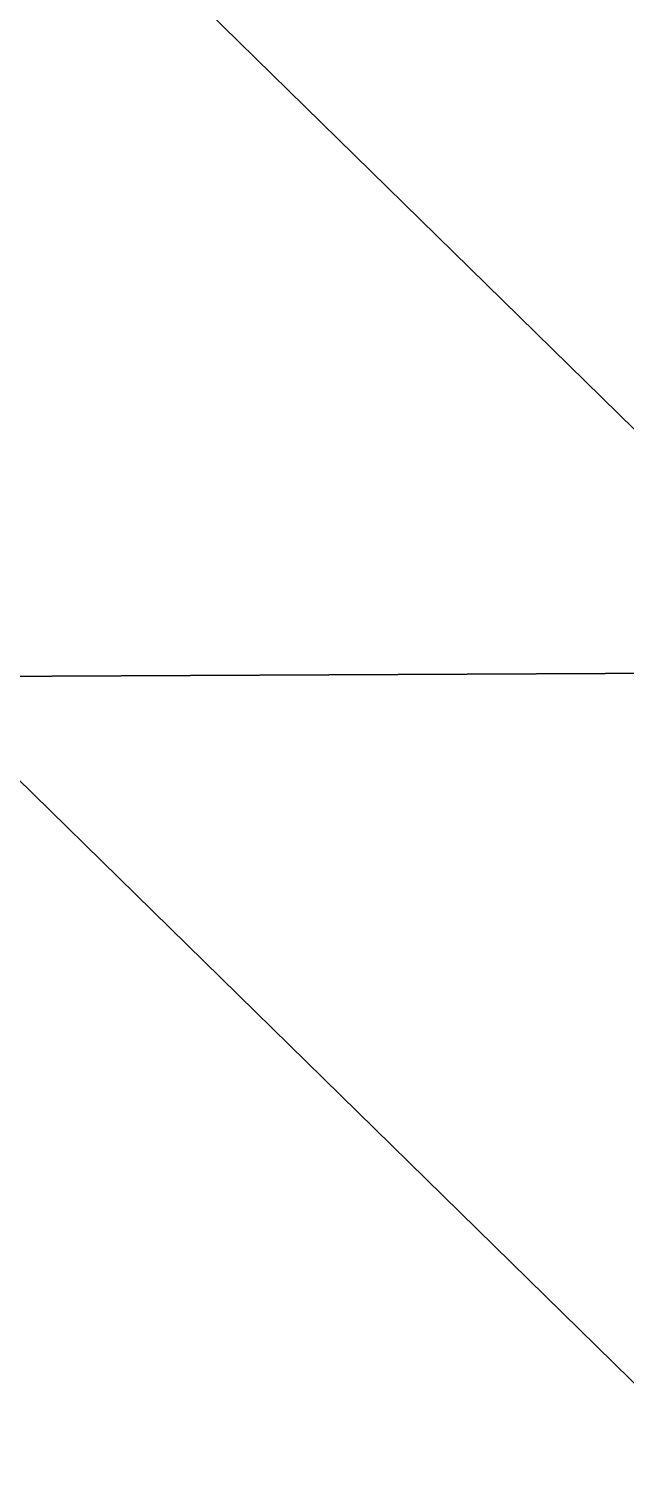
# Model space of a CAD drawing. Extents: x -372 to 678, y -263 to 741.
# Drawn here: x 276.87 to 284.6, y 268.23 to 287 of the extents above; entities that cross this region are included whole.
import ezdxf

# ---------------------------------------------------------------- set-up
doc = ezdxf.new("R2010")
doc.units = 0
doc.header["$LTSCALE"] = 0.0254
doc.layers.get('0').update_dxf_attribs({"linetype": 'CONTINUOUS'})
doc.layers.add('LOCATION_SNAPSHOT', color=144, linetype='CONTINUOUS')
doc.layers.add('LOCATION_TERRAIN', color=36, linetype='CONTINUOUS')

# ---------------------------------------------------------------- blocks, each defined once
blk = doc.blocks.new('LOCATION_SNAPSHOT_1')
at = {"color": 8}
mesh = blk.add_polyface(dxfattribs=at)
corners = [(-63.49, 214.773), (675.116, 740.668), (-66.007, 737.092), (677.638, 218.347)]
mesh.append_faces([[corners[k] for k in face] for face in [(0, 1, 2), (1, 0, 3)]], dxfattribs={"vtx0": -1, "color": 8})
blk = doc.blocks.new('LOCATION_TERRAIN_1')
at = {"color": 8}
mesh = blk.add_polyface(dxfattribs=at)
corners = [(287.931, 278.649, 4.808), (287.871, 291.085, 5.069), (275.31, 291.024, 4.911)]
mesh.append_faces([[corners[k] for k in face] for face in [(0, 1, 2)]], dxfattribs={"color": 8})
mesh = blk.add_polyface(dxfattribs=at)
corners = [(287.931, 278.649, 4.808), (275.31, 291.024, 4.911), (275.37, 278.588, 4.542)]
mesh.append_faces([[corners[k] for k in face] for face in [(0, 1, 2)]], dxfattribs={"color": 8})
mesh = blk.add_polyface(dxfattribs=at)
corners = [(287.991, 266.213, 4.548), (287.931, 278.649, 4.808), (275.37, 278.588, 4.542)]
mesh.append_faces([[corners[k] for k in face] for face in [(0, 1, 2)]], dxfattribs={"color": 8})
mesh = blk.add_polyface(dxfattribs=at)
corners = [(287.991, 266.213, 4.548), (275.37, 278.588, 4.542), (275.43, 266.152, 4.173)]
mesh.append_faces([[corners[k] for k in face] for face in [(0, 1, 2)]], dxfattribs={"color": 8})

msp = doc.modelspace()

# ---------------------------------------------------------------- block references
at = {"layer": 'LOCATION_SNAPSHOT', "color": 0}
msp.add_blockref('LOCATION_SNAPSHOT_1', (0, 0), dxfattribs=at)
at = {"layer": 'LOCATION_TERRAIN', "color": 0}
msp.add_blockref('LOCATION_TERRAIN_1', (0, 0), dxfattribs=at)

doc.saveas('drawing.dxf')
